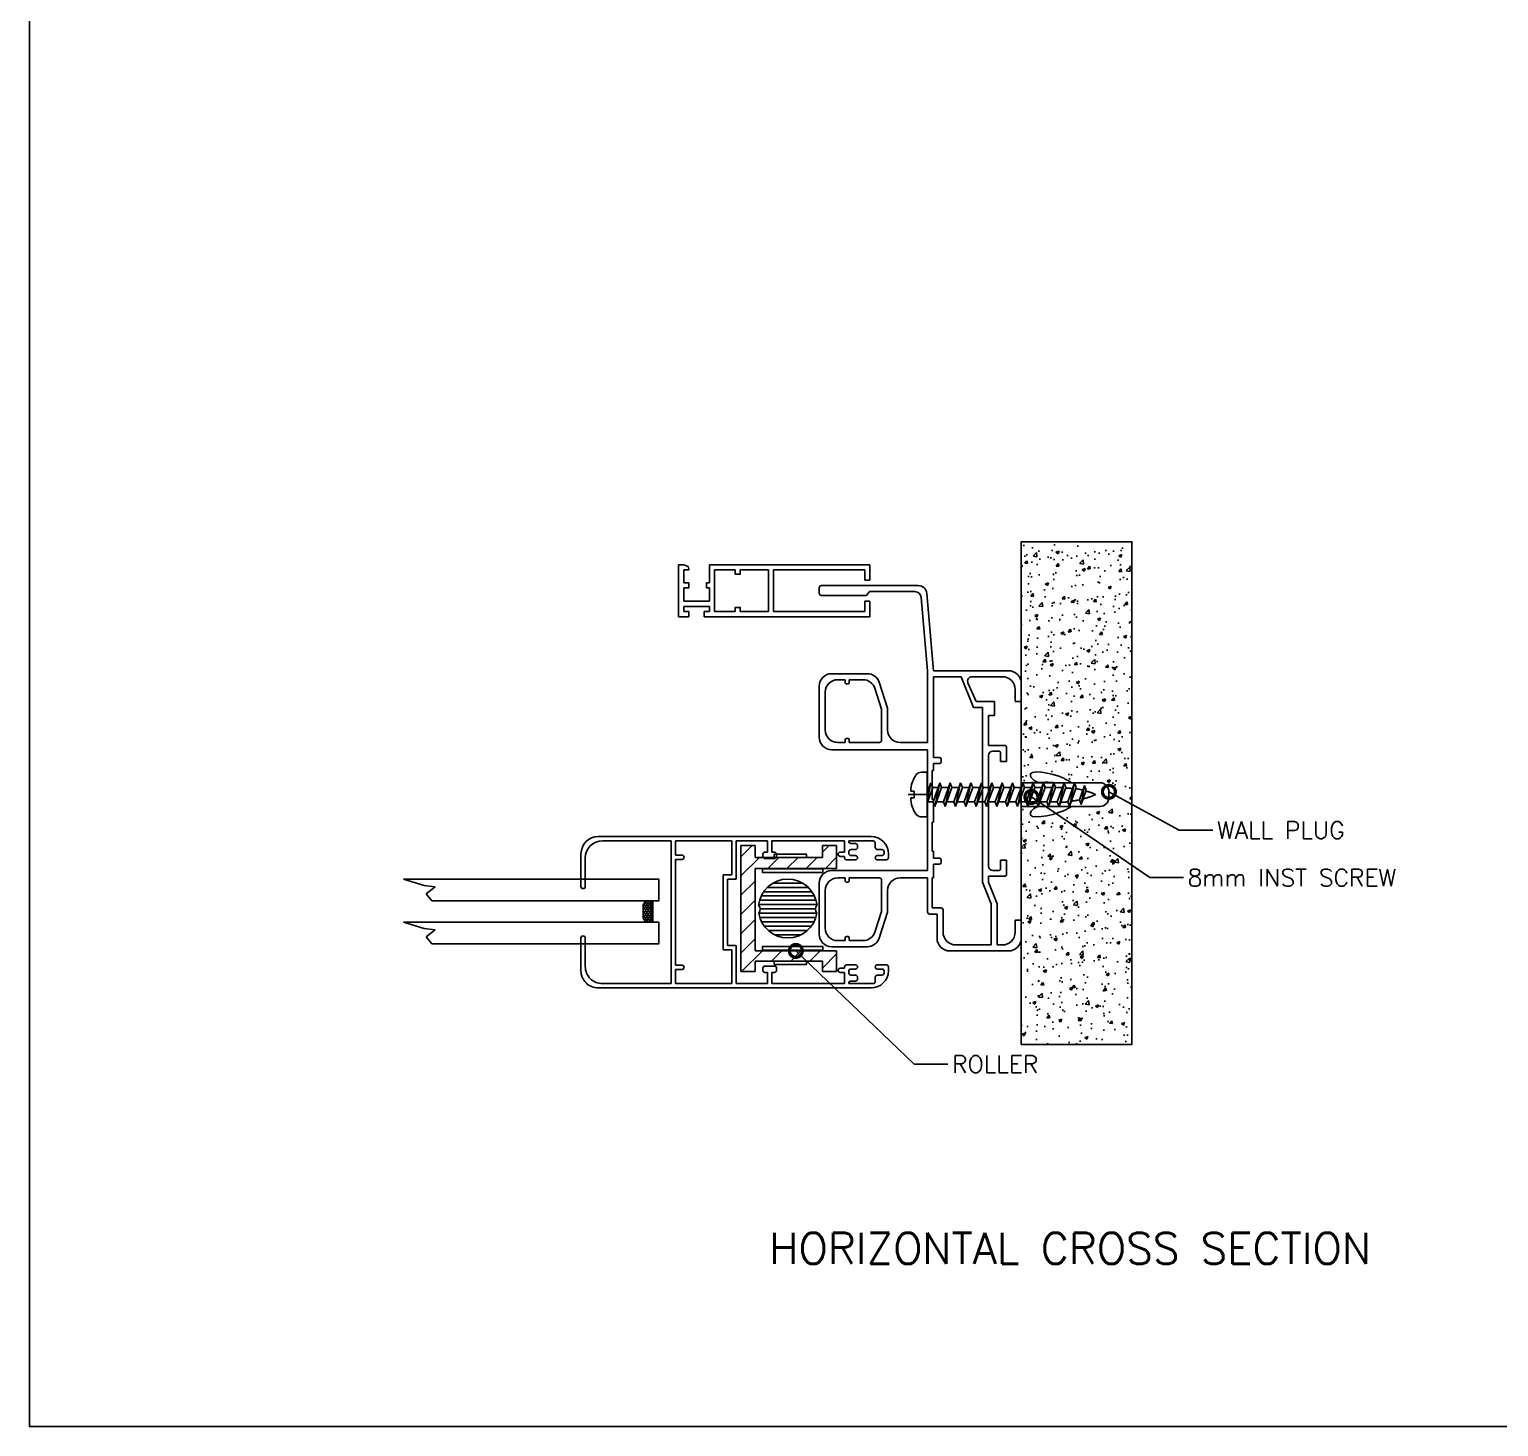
# Model space of a CAD drawing. Header units: millimetres. Extents: x -27371 to -844, y 11365 to 35579.
# Drawn here: x -15128.7 to -14786.9, y 11364.6 to 11689.6 of the extents above; entities that cross this region are included whole.
import ezdxf
from ezdxf import colors
from ezdxf.entities.mleader import LeaderData, LeaderLine
from ezdxf.math import Vec2, Vec3

# ---------------------------------------------------------------- set-up
doc = ezdxf.new("R2010")
doc.units = ezdxf.units.MM
for name, pattern in [('AXIS', [50.8, 31.75, -6.35, 6.35, -6.35]), ('AXIS2', [28.575, 19.05, -3.175, 3.175, -3.175]), ('HIDDEN', [9.525, 6.35, -3.175])]:
    doc.linetypes.add(name, pattern=pattern)
for name, color, linetype in [('A-GRID2', 224, 'AXIS2'), ('GLASS-VISION-PES', 151, 'Continuous'), ('HARDWARES', 54, 'Continuous')]:
    doc.layers.add(name, color=color, linetype=linetype)
doc.layers.add('TEXT', color=7, linetype='Continuous', lineweight=20)
doc.styles.add('Annotative', font='romans.shx')
doc.styles.add('RomanS', font='romans.shx')

# ---------------------------------------------------------------- blocks, each defined once
blk = doc.blocks.new('trialco frame without cover')
at = {"color": 5}
for p, q in [((-77.8, 46.5), (-77.8, 23.96)), ((-77.3, 47), (-76, 47)), ((-75.5, 46.5), (-75.5, 36)), ((-54.4, 47), (-42.5, 47)), ((-53, 45.6), (-44.2, 45.6)), ((3.3, 47), (-8.6, 47)), ((1.9, 45.6), (-6.9, 45.6)), ((-57.3, 35.81), (-57.3, 44.1)), ((-55.9, 41), (-55.9, 42.7)), ((-41.3, 42.7), (-41.3, 41)), ((-39.6, 21.8), (-39.6, 44.1)), ((-11.5, 21.8), (-11.5, 44.1)), ((-9.8, 42.7), (-9.8, 41)), ((4.8, 41), (4.8, 42.7)), ((6.2, 35.81), (6.2, 44.1)), ((-55.9, 41), (-55.4, 41)), ((-55.9, 36.82), (-55.9, 40)), ((-55.4, 40), (-55.9, 40)), ((-54.9, 40.5), (-54.9, 40.5)), ((-42.3, 40.5), (-42.3, 40.5)), ((-41.3, 41), (-41.8, 41)), ((-41.8, 40), (-41.3, 40)), ((-41.3, 40), (-41.3, 33)), ((-9.8, 41), (-9.3, 41)), ((-9.3, 40), (-9.8, 40)), ((-9.8, 40), (-9.8, 33)), ((-8.8, 40.5), (-8.8, 40.5)), ((3.8, 40.5), (3.8, 40.5)), ((4.8, 41), (4.3, 41)), ((4.3, 40), (4.8, 40)), ((4.8, 36.82), (4.8, 40)), ((-75.5, 36), (-76.4, 35.31)), ((-76.4, 35.31), (-76.4, 24.79)), ((-49.3, 31.1), (-55.3, 33.05)), ((-49.08, 32.5), (-53.9, 34.07)), ((-49.3, 31.1), (-44.2, 31.1)), ((-49.08, 32.5), (-41.8, 32.5)), ((-2.02, 32.5), (-9.3, 32.5)), ((-1.8, 31.1), (-6.9, 31.1)), ((-2.02, 32.5), (2.8, 34.07)), ((-1.8, 31.1), (4.2, 33.05)), ((-41.3, 21.8), (-41.3, 28.2)), ((-9.8, 21.8), (-9.8, 28.2)), ((-58, 20.4), (-75.97, 21.97)), ((-57.94, 21.8), (-75.03, 23.3)), ((-57.94, 21.8), (-56.6, 21.8)), ((-57.94, 21.8), (-57.3, 21.8)), ((-56.6, 21.8), (-41.3, 21.8)), ((-39.6, 21.8), (-11.5, 21.8)), ((-34.8, 20.7), (-28, 20.7)), ((-34.8, 20.4), (-34.8, 20.7)), ((-28, 20.4), (-28, 20.7)), ((-16, 20.7), (-22.8, 20.7)), ((-22.8, 20.4), (-22.8, 20.7)), ((-16, 20.4), (-16, 20.7)), ((-9.8, 21.8), (-1.9, 21.8)), ((-9.8, 20.7), (-2.8, 20.7)), ((-9.8, 20.7), (-9.8, 20.4)), ((-2.8, 18.7), (-2.8, 20.7)), ((-1.4, 19.6), (-1.4, 21.3)), ((-58, 3), (-58, 20.4)), ((-56.6, 20.4), (-37.8, 20.4)), ((-56.6, 14), (-56.6, 20.4)), ((-37.8, 20.4), (-37.8, 19.1)), ((-37.3, 18.6), (-36.9, 18.6)), ((-36.4, 20.4), (-34.8, 20.4)), ((-36.4, 19.1), (-36.4, 20.4)), ((-28, 20.4), (-22.8, 20.4)), ((-16, 20.4), (-14.4, 20.4)), ((-14.4, 19.1), (-14.4, 20.4)), ((-13.5, 18.6), (-13.9, 18.6)), ((-13, 20.4), (-9.8, 20.4)), ((-13, 20.4), (-13, 19.1)), ((-2.3, 18.2), (2.8, 18.2)), ((-1.4, 19.6), (4.2, 19.6)), ((-49.4, 11.08), (-56.6, 14)), ((5.8, 7), (5.8, 15.2)), ((7.2, 3), (7.2, 16.6)), ((-56.6, 4.4), (-56.6, 11.48)), ((-50.8, 10.5), (-55.2, 12.4)), ((-50.8, 9), (-50.8, 10.5)), ((-49.4, 9), (-49.4, 11.08)), ((-50.8, 6.2), (-50.8, 9)), ((-49.4, 9), (-8.8, 9)), ((-40.6, 7.6), (-47.6, 7.6)), ((-47.6, 7.6), (-47.6, 6.2)), ((-40.6, 3.9), (-40.6, 7.6)), ((-38.3, 7.6), (-12.5, 7.6)), ((-10.2, 3.9), (-10.2, 7.6)), ((-10.2, 7.6), (-8.8, 7.6)), ((-8.8, 9), (-3.8, 7)), ((-8.8, 7.6), (-3.8, 5.6)), ((-3.8, 7), (5.8, 7)), ((-47.6, 6.2), (-50.8, 6.2)), ((-39.3, 5.3), (-39.3, 6.6)), ((-38.8, 4.8), (-36.9, 4.8)), ((-36.9, 3.4), (-36.9, 4.8)), ((-13.9, 3.4), (-13.9, 4.8)), ((-12, 4.8), (-13.9, 4.8)), ((-11.5, 5.3), (-11.5, 6.6)), ((-3.8, 5.6), (5.8, 5.6)), ((5.8, 4.4), (5.8, 5.6)), ((-55, 0), (-50.8, 0)), ((-53.6, 1.4), (-50.8, 1.4)), ((-50.8, 1.4), (-50.8, 0)), ((-40.1, 3.4), (-36.9, 3.4)), ((-10.7, 3.4), (-13.9, 3.4)), ((0, 1.4), (2.8, 1.4)), ((0, 1.4), (0, 0)), ((0, 0), (4.2, 0))]:
    blk.add_line(p, q, dxfattribs=at)
for centre, radius, start, end in [((-77.3, 46.5), 0.5, 90, 180), ((-76, 46.5), 0.5, 0, 90), ((-54.4, 44.1), 2.9, 90, 180), ((-53, 42.7), 2.9, 90, 180), ((-44.2, 42.7), 2.9, 0, 90), ((-42.5, 44.1), 2.9, 0, 90), ((-8.6, 44.1), 2.9, 90, 180), ((-6.9, 42.7), 2.9, 90, 180), ((1.9, 42.7), 2.9, 0, 90), ((3.3, 44.1), 2.9, 0, 90), ((-55.4, 40.5), 0.5, 0, 90), ((-55.4, 40.5), 0.5, 270, 0), ((-41.8, 40.5), 0.5, 90, 180), ((-41.8, 40.5), 0.5, 180, 270), ((-9.3, 40.5), 0.5, 0, 90), ((-9.3, 40.5), 0.5, 270, 0), ((4.3, 40.5), 0.5, 90, 180), ((4.3, 40.5), 0.5, 180, 270), ((-54.4, 35.81), 2.9, 180, 252), ((-53, 36.82), 2.9, 180, 252), ((1.9, 36.82), 2.9, 288, 0), ((3.3, 35.81), 2.9, 288, 0), ((-44.2, 28.2), 2.9, 0, 90), ((-41.8, 33), 0.5, 270, 360), ((-9.3, 33), 0.5, 180, 270), ((-6.9, 28.2), 2.9, 90, 180), ((-75.8, 23.96), 2, 180, 265), ((-74.9, 24.79), 1.5, 180, 265), ((-1.9, 21.3), 0.5, 0, 90), ((-37.3, 19.1), 0.5, 180, 270), ((-36.9, 19.1), 0.5, 270, 0), ((-13.9, 19.1), 0.5, 180, 270), ((-13.5, 19.1), 0.5, 270, 0), ((-2.3, 18.7), 0.5, 180, 270), ((2.8, 15.2), 3, 0, 90), ((4.2, 16.6), 3, 0, 90), ((-55.6, 11.48), 1, 66.6823, 180), ((-38.3, 6.6), 1, 90, 180), ((-12.5, 6.6), 1, 0, 90), ((-53.6, 4.4), 3, 180, 270), ((-40.1, 3.9), 0.5, 180, 270), ((-38.8, 5.3), 0.5, 180, 270), ((-12, 5.3), 0.5, 270, 0), ((-10.7, 3.9), 0.5, 270, 0), ((2.8, 4.4), 3, 270, 0), ((-55, 3), 3, 180, 270), ((4.2, 3), 3, 270, 0)]:
    blk.add_arc(centre, radius, start, end, dxfattribs=at)
blk = doc.blocks.new('trialco leaf')
at = {"color": 3}
for p, q in [((-26.3, 0), (-25.4, 0)), ((0.9, 0), (0, 0)), ((-27.8, -3.05), (-28.8, -3.05)), ((-27.3, -1.5), (-27.3, -2.55)), ((-26.8, -1), (-26.4, -1)), ((-25.9, -1.5), (-25.9, -2.55)), ((-25.4, -3.05), (-25.4, -3.05)), ((-24.9, -0.5), (-24.9, -2.55)), ((-0.5, -0.5), (-0.5, -2.55)), ((0, -3.05), (0, -3.05)), ((0.5, -1.5), (0.5, -2.55)), ((1.4, -1), (1, -1)), ((1.9, -1.5), (1.9, -2.55)), ((2.4, -3.05), (3.4, -3.05)), ((-30.3, -4), (-30.3, -67.5)), ((-29.3, -3.55), (-29.3, -9.19)), ((3.9, -3.55), (3.9, -9.19)), ((4.9, -4), (4.9, -67.5)), ((-29.3, -10.2), (-29.3, -27.1)), ((-29.3, -10.2), (-26.7, -10.2)), ((-28.7, -8.7), (-28.7, -7.65)), ((-27.8, -7.15), (-28.2, -7.15)), ((-27.3, -8.7), (-27.3, -7.65)), ((-26.8, -9.2), (-26.4, -9.2)), ((-26.7, -10.2), (-26.7, -11.2)), ((-25.9, -8.7), (-25.9, -7.65)), ((-25.7, -10.2), (-25.4, -10.2)), ((-25.7, -10.2), (-25.7, -11.2)), ((-25.4, -7.15), (-25.4, -7.15)), ((-24.9, -9.7), (-24.9, -7.65)), ((-0.5, -9.7), (-0.5, -7.65)), ((0, -7.15), (0, -7.15)), ((0.3, -10.2), (0, -10.2)), ((0.3, -10.2), (0.3, -11.2)), ((0.5, -8.7), (0.5, -7.65)), ((1.4, -9.2), (1, -9.2)), ((3.9, -10.2), (1.3, -10.2)), ((1.3, -10.2), (1.3, -11.2)), ((1.9, -8.7), (1.9, -7.65)), ((2.4, -7.15), (2.8, -7.15)), ((3.3, -8.7), (3.3, -7.65)), ((3.9, -10.2), (3.9, -27.1)), ((-26.2, -11.7), (-26.2, -11.7)), ((0.8, -11.7), (0.8, -11.7)), ((-29.3, -27.1), (-26.7, -27.1)), ((-26.7, -27.1), (-26.7, -26.5)), ((-26.2, -26), (-25.7, -26)), ((-25.2, -26.5), (-25.2, -28.1)), ((-25.2, -28.7), (-25.2, -26.5)), ((-0.2, -26.5), (-0.2, -28.1)), ((-0.2, -28.7), (-0.2, -26.5)), ((0.8, -26), (0.3, -26)), ((1.3, -27.1), (1.3, -26.5)), ((3.9, -27.1), (1.3, -27.1)), ((-29.3, -28.1), (-29.3, -35.4)), ((-29.3, -28.1), (-26.7, -28.1)), ((-26.7, -28.1), (-26.7, -28.7)), ((-26.2, -29.2), (-25.7, -29.2)), ((0.8, -29.2), (0.3, -29.2)), ((3.9, -28.1), (1.3, -28.1)), ((1.3, -28.1), (1.3, -28.7)), ((3.9, -28.1), (3.9, -35.4)), ((-29.3, -35.4), (-20.4, -35.4)), ((-29.3, -36.4), (-29.3, -49.5)), ((-29.3, -36.4), (-21.4, -36.4)), ((-21.4, -38.4), (-21.4, -36.4)), ((-20.4, -37.4), (-20.4, -35.4)), ((-20.4, -37.4), (-5, -37.4)), ((-5, -35.4), (3.9, -35.4)), ((-5, -37.4), (-5, -35.4)), ((-4, -36.4), (3.9, -36.4)), ((-4, -38.4), (-4, -36.4)), ((3.9, -36.4), (3.9, -49.5)), ((-21.4, -38.4), (-4, -38.4)), ((-25.5, -47.5), (-25.5, -47.5)), ((0.1, -47.5), (0.1, -47.5)), ((-29.3, -49.5), (-26, -49.5)), ((-29.3, -50.5), (-29.3, -66.5)), ((-29.3, -50.5), (3.9, -50.5)), ((-26, -49.5), (-26, -48)), ((-25, -49.5), (-25, -48)), ((-25, -49.5), (-0.4, -49.5)), ((-0.4, -49.5), (-0.4, -48)), ((0.6, -49.5), (0.6, -48)), ((0.6, -49.5), (3.9, -49.5)), ((3.9, -50.5), (3.9, -66.5)), ((-26.3, -71.5), (-18.7, -71.5)), ((-25.3, -70.5), (-18.7, -70.5)), ((-18.2, -71), (-18.2, -71)), ((-7.2, -71), (-7.2, -71)), ((-6.7, -70.5), (-0.1, -70.5)), ((-6.7, -71.5), (0.9, -71.5))]:
    blk.add_line(p, q, dxfattribs=at)
for centre, radius, start, end in [((-26.3, -4), 4, 90, 180), ((-25.4, -0.5), 0.5, 0, 90), ((0, -0.5), 0.5, 90, 180), ((0.9, -4), 4, 0, 90), ((-28.8, -3.55), 0.5, 90, 180), ((-27.8, -2.55), 0.5, 270, 0), ((-26.8, -1.5), 0.5, 90, 180), ((-26.4, -1.5), 0.5, 0, 90), ((-25.4, -2.55), 0.5, 180, 270), ((-25.4, -2.55), 0.5, 270, 0), ((0, -2.55), 0.5, 180, 270), ((0, -2.55), 0.5, 270, 0), ((1, -1.5), 0.5, 90, 180), ((1.4, -1.5), 0.5, 0, 90), ((2.4, -2.55), 0.5, 180, 270), ((3.4, -3.55), 0.5, 0, 90), ((-29.2, -8.7), 0.5, 258.463, 0), ((-28.2, -7.65), 0.5, 90, 180), ((-27.8, -7.65), 0.5, 0, 90), ((-26.8, -8.7), 0.5, 180, 270), ((-26.4, -8.7), 0.5, 270, 0), ((-25.4, -7.65), 0.5, 90, 180), ((-25.4, -7.65), 0.5, 0, 90), ((-25.4, -9.7), 0.5, 270, 0), ((0, -7.65), 0.5, 90, 180), ((0, -9.7), 0.5, 180, 270), ((0, -7.65), 0.5, 0, 90), ((1, -8.7), 0.5, 180, 270), ((1.4, -8.7), 0.5, 270, 0), ((2.4, -7.65), 0.5, 90, 180), ((2.8, -7.65), 0.5, 0, 90), ((3.8, -8.7), 0.5, 180, 281.537), ((-26.2, -11.2), 0.5, 180, 270), ((-26.2, -11.2), 0.5, 270, 0), ((0.8, -11.2), 0.5, 180, 270), ((0.8, -11.2), 0.5, 270, 0), ((-26.2, -26.5), 0.5, 90, 180), ((-25.7, -26.5), 0.5, 0, 90), ((0.3, -26.5), 0.5, 90, 180), ((0.8, -26.5), 0.5, 0, 90), ((-26.2, -28.7), 0.5, 180, 270), ((-25.7, -28.7), 0.5, 270, 0), ((0.3, -28.7), 0.5, 180, 270), ((0.8, -28.7), 0.5, 270, 0), ((-25.5, -48), 0.5, 90, 180), ((-25.5, -48), 0.5, 0, 90), ((0.1, -48), 0.5, 90, 180), ((0.1, -48), 0.5, 0, 90), ((-26.3, -67.5), 4, 180, 270), ((-25.3, -66.5), 4, 180, 270), ((-0.1, -66.5), 4, 270, 0), ((0.9, -67.5), 4, 270, 0), ((-18.7, -71), 0.5, 0, 90), ((-18.7, -71), 0.5, 270, 0), ((-6.7, -71), 0.5, 90, 180), ((-6.7, -71), 0.5, 180, 270)]:
    blk.add_arc(centre, radius, start, end, dxfattribs=at)
blk = doc.blocks.new('roller')
for p, q in [((-19.87, 18.98), (-19.87, 22.3)), ((-19.87, 22.3), (9.51, 22.3)), ((9.51, 22.3), (9.51, 18.98)), ((-19.87, 18.98), (-17.43, 18.98)), ((-17.43, 18.98), (-17.43, 3.32)), ((-15.04, 18.98), (4.15, 18.98)), ((-15.04, 18.98), (-15.04, 0)), ((4.15, 18.98), (4.15, 0)), ((6.72, 18.98), (9.51, 18.98)), ((6.72, 18.98), (6.72, 3.32)), ((-19.87, 0), (-19.87, 3.32)), ((-17.43, 3.32), (-19.87, 3.32)), ((-15.04, 0), (-19.87, 0)), ((9.51, 0), (4.15, 0)), ((9.51, 3.32), (6.72, 3.32)), ((9.51, 3.32), (9.51, 0))]:
    blk.add_line(p, q)
for points in [[(-14.91, 17.27), (-14.01, 17.27), (-14.01, 3.22), (-14.91, 3.22)], [(4.02, 17.27), (3.23, 17.27), (3.23, 3.22), (4.02, 3.22)], [(-17.43, 14.52), (-18.18, 14.52), (-18.18, 7.04), (-17.43, 7.04)], [(6.72, 14.52), (7.47, 14.52), (7.47, 7.04), (6.72, 7.04)]]:
    blk.add_lwpolyline(points, close=True)
for centre, radius, start, end in [((-5.18, 11.36), 6.85, 99.192, 260.808), ((-5.36, 19.2), 1.42, 229.7147, 312.8915), ((-5.18, 11.36), 6.85, 276.5858, 83.4142), ((-5.36, 3.53), 1.42, 47.1085, 130.2853)]:
    blk.add_arc(centre, radius, start, end)
blk = doc.blocks.new('TRIALCO NET')
at = {"color": 2}
for p, q in [((-44.5, 3.6), (-44.5, -8.5)), ((-44.5, 3.6), (-43.3, 3.6)), ((-43.3, 3.6), (-42.28, 3.19)), ((-37.3, 3.6), (0, 3.6)), ((-37.3, 3.6), (-37.3, -0.6)), ((0, 3.6), (0, 0)), ((-43.3, 2.4), (-43.3, -0.6)), ((-43.3, 2.4), (-42.1, 2.4)), ((-42.1, 2.59), (-42.1, 2.4)), ((-36.1, 2.4), (-31.29, 2.4)), ((-36.1, 2.4), (-36.1, -7.3)), ((-30.14, 2.4), (-23.6, 2.4)), ((-23.6, 2.4), (-23.6, -7.3)), ((-22.4, 2.4), (-22.4, -7.3)), ((-22.4, 2.4), (-1.2, 2.4)), ((-1.2, 2.4), (-1.2, 0)), ((-1.2, 0), (0, 0)), ((-43.3, -1.75), (-43.3, -4.9)), ((-37.3, -1.75), (-37.3, -4.9)), ((-43.3, -4.9), (-37.3, -4.9)), ((-43.3, -6.1), (-43.3, -7.3)), ((-43.3, -6.1), (-37.3, -6.1)), ((-37.3, -6.1), (-37.3, -7.3)), ((-1.2, -4.9), (-1.2, -7.3)), ((-1.2, -4.9), (0, -4.9)), ((0, -4.9), (0, -8.5)), ((-44.5, -8.5), (-42.1, -8.5)), ((-43.3, -7.3), (-42.1, -7.3)), ((-42.1, -7.3), (-42.1, -8.5)), ((-38.5, -7.3), (-37.3, -7.3)), ((-38.5, -7.3), (-38.5, -8.5)), ((-38.5, -8.5), (0, -8.5)), ((-36.1, -7.3), (-31.29, -7.3)), ((-30.14, -7.3), (-23.6, -7.3)), ((-22.4, -7.3), (-1.2, -7.3))]:
    blk.add_line(p, q, dxfattribs=at)
for points in [[(-31.29, 2.4), (-31.29, 1.4), (-30.14, 1.4), (-30.14, 2.4)], [(-43.3, -0.6), (-42.1, -0.6), (-42.1, -1.75), (-43.3, -1.75)], [(-37.3, -0.6), (-38, -0.6), (-38, -1.75), (-37.3, -1.75)], [(-31.29, -7.3), (-31.29, -6.3), (-30.14, -6.3), (-30.14, -7.3)]]:
    blk.add_lwpolyline(points, dxfattribs=at)
blk.add_arc((-43.19, 2.6), 1.09, 359.3357, 33.1171, dxfattribs=at)
blk = doc.blocks.new('*U35')
at = {"layer": 'A-GRID2', "linetype": 'AXIS'}
blk.add_line((0, -0.62), (0, 4.4), dxfattribs=at)
at = {"layer": 'HARDWARES', "linetype": 'Continuous'}
for p, q in [((-0.76, 2.99), (-0.76, 3.75)), ((0.76, 2.99), (0.76, 3.75)), ((-5.18, 0), (-5.18, 1.32)), ((5.18, 0), (-5.18, 0)), ((0.76, 2.99), (-0.76, 2.99)), ((5.18, 1.32), (5.18, 0))]:
    blk.add_line(p, q, dxfattribs=at)
at = {"layer": 'HARDWARES'}
for p, q in [((5.18, 0), (-5.18, 0)), ((5.18, 0.94), (5.18, 0))]:
    blk.add_line(p, q, dxfattribs=at)
at = {"layer": 'HARDWARES', "linetype": 'HIDDEN'}
for p, q in [((-1.65, -3.4), (-1.65, -5.01)), ((1.65, -0.12), (1.65, -1.4)), ((1.65, -2.2), (1.65, -3.81)), ((-1.65, -5.81), (-1.65, -7.42)), ((1.65, -4.61), (1.65, -6.22)), ((-1.65, -8.22), (-1.65, -9.83)), ((1.65, -7.02), (1.65, -8.63)), ((1.65, -9.43), (1.65, -11.04)), ((-1.65, -10.63), (-1.65, -12.24)), ((-1.65, -13.04), (-1.65, -14.65)), ((1.65, -11.84), (1.65, -13.45)), ((-1.65, -15.45), (-1.65, -17.06)), ((1.65, -14.25), (1.65, -15.86)), ((1.65, -16.66), (1.65, -18.26)), ((-1.65, -17.86), (-1.65, -19.47)), ((-1.65, -20.27), (-1.65, -21.87)), ((1.65, -19.07), (1.65, -20.67)), ((-1.65, -22.68), (-1.65, -24.28)), ((1.65, -21.47), (1.65, -23.08)), ((1.65, -23.88), (1.65, -25.49)), ((-1.65, -25.08), (-1.65, -26.69)), ((1.65, -26.29), (1.65, -27.9)), ((-1.65, -27.49), (-1.65, -29.1)), ((-1.65, -29.9), (-1.65, -31.51)), ((1.65, -28.7), (1.65, -30.31)), ((1.23, -35.46), (-2.08, -36.66)), ((2.28, -35.84), (-2.08, -36.66)), ((-2.08, -36.66), (-1.03, -37.04)), ((-1.03, -37.04), (2.28, -35.84)), ((1.23, -35.46), (2.28, -35.84))]:
    blk.add_line(p, q, dxfattribs=at)
for points in [[(1.97, 0), (-1.65, -1.32), (-2.75, -0.92)], [(-0.23, 0), (-2.75, -0.92), (1.45, 0)], [(-1.65, 0), (-1.65, -0.52)], [(2.75, -1.8), (1.65, -1.4), (-2.75, -3), (2.75, -1.8), (-1.65, -3.4), (-2.75, -3)], [(-1.65, -1.32), (-1.65, -2.6)], [(2.75, -4.21), (1.65, -3.81), (-2.75, -5.41), (2.75, -4.21), (-1.65, -5.81), (-2.75, -5.41)], [(2.75, -6.62), (1.65, -6.22), (-2.75, -7.82), (2.75, -6.62), (-1.65, -8.22), (-2.75, -7.82)], [(2.75, -9.03), (1.65, -8.63), (-2.75, -10.23), (2.75, -9.03), (-1.65, -10.63), (-2.75, -10.23)], [(2.75, -11.44), (1.65, -11.04), (-2.75, -12.64), (2.75, -11.44), (-1.65, -13.04), (-2.75, -12.64)], [(2.75, -13.85), (1.65, -13.45), (-2.75, -15.05), (2.75, -13.85), (-1.65, -15.45), (-2.75, -15.05)], [(2.75, -16.26), (1.65, -15.86), (-2.75, -17.46), (2.75, -16.26), (-1.65, -17.86), (-2.75, -17.46)], [(2.75, -18.67), (1.65, -18.26), (-2.75, -19.87), (2.75, -18.67), (-1.65, -20.27), (-2.75, -19.87)], [(2.75, -21.07), (1.65, -20.67), (-2.75, -22.28), (2.75, -21.07), (-1.65, -22.68), (-2.75, -22.28)], [(2.75, -23.48), (1.65, -23.08), (-2.75, -24.68), (2.75, -23.48), (-1.65, -25.08), (-2.75, -24.68)], [(2.75, -25.89), (1.65, -25.49), (-2.75, -27.09), (2.75, -25.89), (-1.65, -27.49), (-2.75, -27.09)], [(2.75, -28.3), (1.65, -27.9), (-2.75, -29.5), (2.75, -28.3), (-1.65, -29.9), (-2.75, -29.5)], [(2.75, -30.71), (1.65, -30.31), (-2.75, -31.91), (2.75, -30.71), (-1.65, -32.31), (-2.75, -31.91)], [(2.78, -33.13), (1.68, -32.73), (-2.72, -34.33), (2.78, -33.13), (-1.62, -34.73), (-2.72, -34.33)]]:
    blk.add_lwpolyline(points, dxfattribs=at)
at = {"layer": 'HARDWARES', "linetype": 'Continuous'}
for centre, radius, start, end in [((-0.81, -2.74), 6.49, 89.5368, 126.33), ((0.81, -2.74), 6.49, 53.67, 90.4632), ((-3.61, 1.32), 1.57, 131.7376, 180), ((3.61, 1.32), 1.57, 0, 48.2624)]:
    blk.add_arc(centre, radius, start, end, dxfattribs=at)
at = {"layer": 'HARDWARES', "linetype": 'HIDDEN'}
for centre, start, end in [((17.68, -31.43), 182.508, 187.2926), ((-17.59, -31.45), 347.9668, 353.6815), ((-17.49, -31.43), 356.0961, 1.0584), ((17.59, -31.45), 189.5795, 194.5622), ((17.59, -31.45), 196.6931, 203.9435), ((-17.59, -31.45), 336.0565, 345.4243)]:
    blk.add_arc(centre, 19.24, start, end, dxfattribs=at)
blk = doc.blocks.new('_DotSmall')
at = {"color": 0, "linetype": 'ByBlock', "const_width": 0.5}
blk.add_lwpolyline([(-0.0625, 0, 1), (0.0625, 0, 1)], format="xyb", close=True, dxfattribs=at)

msp = doc.modelspace()

# ---------------------------------------------------------------- hatches: boundary and pattern name
at = {"ltscale": 1.3, "true_color": 0x636466}
h = msp.add_hatch(dxfattribs=at)
h.set_pattern_fill('AR-CONC', color=251, scale=0.04)
h.set_pattern_definition([(50, (-8859.963, -4526.978), (7.2873868, -0.6375634), [0.762, -8.382]), (355, (-8859.963, -4526.978), (-1.409737, 7.6422738), [0.6096, -6.7056234]), (100.451445, (-8859.3556, -4527.031), (5.87765, 7.00471), [0.6476004, -7.1236098]), (46.1842, (-8859.963, -4524.946), (10.8431616, -1.681693), [1.143, -12.573]), (96.63556, (-8859.059, -4525.086), (9.4961654, 9.897045), [0.971401, -10.685424]), (351.18415, (-8859.963, -4524.946), (9.496165, 9.897045), [0.914399, -10.058389]), (21, (-8858.947, -4525.454), (6.0645757, -4.090608), [0.762, -8.382]), (326, (-8858.947, -4525.454), (2.472081, 7.3675186), [0.6096, -6.7056]), (71.451445, (-8858.4415, -4525.795), (8.5366568, 3.2769108), [0.6476004, -7.1235975]), (37.5, (-8859.963, -4526.978), (0.12354413, 3.38220155), [0, -6.62432, 0, -6.8072, 0, -6.731]), (7.5, (-8859.963, -4526.978), (2.6727865, 4.007223), [0, -3.88112, 0, -6.47192, 0, -2.5654]), (327.5, (-8862.2286, -4526.978), (5.4236238, -0.22914976), [0, -2.54, 0, -7.9248, 0, -10.5156]), (317.5, (-8863.2446, -4526.978), (5.9251673, 1.0170596), [0, -3.302, 0, -5.26288, 0, -7.4676])])
edge = h.paths.add_edge_path()
edge.add_line((-14872.18, 11570.43), (-14897.92, 11570.43))
edge.add_line((-14897.92, 11570.43), (-14897.92, 11514.36))
edge.add_line((-14897.92, 11514.36), (-14889.81, 11514.36))
edge.add_spline(control_points=[(-14889.81, 11514.36), (-14890.66, 11514.43), (-14892.23, 11514.55), (-14894.46, 11514.25), (-14897.83, 11517.95), (-14889.26, 11516.38), (-14886.77, 11514.71), (-14886.23, 11514.36)], knot_values=[0, 0, 0, 0, 2.578181, 4.762371, 6.483899, 14.213231, 16.313823, 16.313823, 16.313823, 16.313823], degree=3, periodic=0)
edge.add_line((-14886.23, 11514.36), (-14879.63, 11514.36))
edge.add_arc((-14879.63, 11512.25), 2.11, 0, 90, ccw=False)
edge.add_line((-14877.53, 11512.25), (-14877.53, 11510.96))
edge.add_arc((-14879.63, 11510.96), 2.11, -90, 0, ccw=False)
edge.add_line((-14879.63, 11508.86), (-14886.25, 11508.86))
edge.add_spline(control_points=[(-14886.25, 11508.86), (-14886.48, 11508.71), (-14886.71, 11508.56), (-14886.96, 11508.42)], knot_values=[0, 0, 0, 0, 0.903179, 0.903179, 0.903179, 0.903179], degree=3, periodic=0)
edge.add_spline(control_points=[(-14886.96, 11508.42), (-14887.2, 11508.28), (-14887.45, 11508.14), (-14887.73, 11508.01)], knot_values=[0.903179, 0.903179, 0.903179, 0.903179, 1.754586, 1.754586, 1.754586, 1.754586], degree=3, periodic=0)
edge.add_spline(control_points=[(-14887.73, 11508.01), (-14887.84, 11507.95), (-14888.16, 11507.81), (-14888.53, 11507.66), (-14888.78, 11507.57)], knot_values=[1.754586, 1.754586, 1.754586, 1.754586, 2.080886, 2.690345, 2.690345, 2.690345, 2.690345], degree=3, periodic=0)
edge.add_spline(control_points=[(-14888.78, 11507.57), (-14889.1, 11507.45), (-14889.45, 11507.34), (-14889.8, 11507.23)], knot_values=[2.690345, 2.690345, 2.690345, 2.690345, 3.47225, 3.47225, 3.47225, 3.47225], degree=3, periodic=0)
edge.add_spline(control_points=[(-14889.8, 11507.23), (-14890.27, 11507.09), (-14890.76, 11506.96), (-14891.26, 11506.84)], knot_values=[3.47225, 3.47225, 3.47225, 3.47225, 4.497891, 4.497891, 4.497891, 4.497891], degree=3, periodic=0)
edge.add_spline(control_points=[(-14891.26, 11506.84), (-14891.63, 11506.76), (-14892, 11506.69), (-14892.36, 11506.62)], knot_values=[4.497891, 4.497891, 4.497891, 4.497891, 5.270857, 5.270857, 5.270857, 5.270857], degree=3, periodic=0)
edge.add_spline(control_points=[(-14892.36, 11506.62), (-14892.74, 11506.56), (-14893.12, 11506.51), (-14893.47, 11506.47)], knot_values=[5.270857, 5.270857, 5.270857, 5.270857, 6.098451, 6.098451, 6.098451, 6.098451], degree=3, periodic=0)
edge.add_spline(control_points=[(-14893.47, 11506.47), (-14893.69, 11506.45), (-14893.9, 11506.44), (-14894.1, 11506.43)], knot_values=[6.098451, 6.098451, 6.098451, 6.098451, 6.616366, 6.616366, 6.616366, 6.616366], degree=3, periodic=0)
edge.add_spline(control_points=[(-14894.1, 11506.43), (-14894.36, 11506.42), (-14894.6, 11506.43), (-14894.81, 11506.45)], knot_values=[6.616366, 6.616366, 6.616366, 6.616366, 7.290257, 7.290257, 7.290257, 7.290257], degree=3, periodic=0)
edge.add_spline(control_points=[(-14894.81, 11506.45), (-14894.87, 11506.45), (-14894.93, 11506.46), (-14894.99, 11506.47)], knot_values=[7.290257, 7.290257, 7.290257, 7.290257, 7.485633, 7.485633, 7.485633, 7.485633], degree=3, periodic=0)
edge.add_spline(control_points=[(-14894.99, 11506.47), (-14895.05, 11506.48), (-14895.1, 11506.49), (-14895.15, 11506.5)], knot_values=[7.485633, 7.485633, 7.485633, 7.485633, 7.675682, 7.675682, 7.675682, 7.675682], degree=3, periodic=0)
edge.add_spline(control_points=[(-14895.15, 11506.5), (-14895.19, 11506.51), (-14895.23, 11506.52), (-14895.27, 11506.53)], knot_values=[7.675682, 7.675682, 7.675682, 7.675682, 7.821812, 7.821812, 7.821812, 7.821812], degree=3, periodic=0)
edge.add_spline(control_points=[(-14895.27, 11506.53), (-14895.3, 11506.53), (-14895.33, 11506.54), (-14895.36, 11506.55)], knot_values=[7.821812, 7.821812, 7.821812, 7.821812, 7.948726, 7.948726, 7.948726, 7.948726], degree=3, periodic=0)
edge.add_spline(control_points=[(-14895.36, 11506.55), (-14895.38, 11506.56), (-14895.4, 11506.57), (-14895.42, 11506.58)], knot_values=[7.948726, 7.948726, 7.948726, 7.948726, 8.046074, 8.046074, 8.046074, 8.046074], degree=3, periodic=0)
edge.add_spline(control_points=[(-14895.42, 11506.58), (-14895.45, 11506.59), (-14895.48, 11506.6), (-14895.5, 11506.61)], knot_values=[8.046074, 8.046074, 8.046074, 8.046074, 8.173512, 8.173512, 8.173512, 8.173512], degree=3, periodic=0)
edge.add_spline(control_points=[(-14895.5, 11506.61), (-14895.52, 11506.62), (-14895.54, 11506.63), (-14895.56, 11506.64)], knot_values=[8.173512, 8.173512, 8.173512, 8.173512, 8.27046, 8.27046, 8.27046, 8.27046], degree=3, periodic=0)
edge.add_spline(control_points=[(-14895.56, 11506.64), (-14895.59, 11506.66), (-14895.63, 11506.68), (-14895.66, 11506.7)], knot_values=[8.27046, 8.27046, 8.27046, 8.27046, 8.463193, 8.463193, 8.463193, 8.463193], degree=3, periodic=0)
edge.add_spline(control_points=[(-14895.66, 11506.7), (-14895.67, 11506.71), (-14895.68, 11506.72), (-14895.69, 11506.72)], knot_values=[8.463193, 8.463193, 8.463193, 8.463193, 8.526871, 8.526871, 8.526871, 8.526871], degree=3, periodic=0)
edge.add_spline(control_points=[(-14895.72, 11506.75), (-14895.71, 11506.74), (-14895.7, 11506.73), (-14895.69, 11506.72)], knot_values=[8.526871, 8.526871, 8.526871, 8.526871, 8.599824, 8.599824, 8.599824, 8.599824], degree=3, periodic=0)
edge.add_spline(control_points=[(-14895.74, 11506.77), (-14895.73, 11506.77), (-14895.72, 11506.76), (-14895.72, 11506.75)], knot_values=[8.599824, 8.599824, 8.599824, 8.599824, 8.663419, 8.663419, 8.663419, 8.663419], degree=3, periodic=0)
edge.add_spline(control_points=[(-14895.74, 11506.77), (-14895.75, 11506.78), (-14895.75, 11506.79), (-14895.76, 11506.79)], knot_values=[8.663419, 8.663419, 8.663419, 8.663419, 8.712044, 8.712044, 8.712044, 8.712044], degree=3, periodic=0)
edge.add_spline(control_points=[(-14895.76, 11506.79), (-14895.77, 11506.81), (-14895.78, 11506.83), (-14895.79, 11506.84)], knot_values=[8.712044, 8.712044, 8.712044, 8.712044, 8.824247, 8.824247, 8.824247, 8.824247], degree=3, periodic=0)
edge.add_spline(control_points=[(-14895.8, 11506.86), (-14895.8, 11506.86), (-14895.8, 11506.85), (-14895.79, 11506.84)], knot_values=[8.824247, 8.824247, 8.824247, 8.824247, 8.873126, 8.873126, 8.873126, 8.873126], degree=3, periodic=0)
edge.add_spline(control_points=[(-14895.82, 11506.89), (-14895.81, 11506.88), (-14895.81, 11506.87), (-14895.8, 11506.86)], knot_values=[8.873126, 8.873126, 8.873126, 8.873126, 8.936552, 8.936552, 8.936552, 8.936552], degree=3, periodic=0)
edge.add_spline(control_points=[(-14895.83, 11506.92), (-14895.83, 11506.91), (-14895.82, 11506.9), (-14895.82, 11506.89)], knot_values=[8.936552, 8.936552, 8.936552, 8.936552, 8.9853, 8.9853, 8.9853, 8.9853], degree=3, periodic=0)
edge.add_spline(control_points=[(-14895.84, 11506.95), (-14895.84, 11506.94), (-14895.83, 11506.93), (-14895.83, 11506.92)], knot_values=[8.9853, 8.9853, 8.9853, 8.9853, 9.048857, 9.048857, 9.048857, 9.048857], degree=3, periodic=0)
edge.add_spline(control_points=[(-14895.85, 11506.97), (-14895.84, 11506.96), (-14895.84, 11506.95), (-14895.84, 11506.95)], knot_values=[9.048857, 9.048857, 9.048857, 9.048857, 9.097506, 9.097506, 9.097506, 9.097506], degree=3, periodic=0)
edge.add_spline(control_points=[(-14895.86, 11507.03), (-14895.86, 11507.01), (-14895.85, 11506.99), (-14895.85, 11506.97)], knot_values=[9.097506, 9.097506, 9.097506, 9.097506, 9.209738, 9.209738, 9.209738, 9.209738], degree=3, periodic=0)
edge.add_spline(control_points=[(-14895.86, 11507.06), (-14895.86, 11507.05), (-14895.86, 11507.04), (-14895.86, 11507.03)], knot_values=[9.209738, 9.209738, 9.209738, 9.209738, 9.258613, 9.258613, 9.258613, 9.258613], degree=3, periodic=0)
edge.add_spline(control_points=[(-14895.86, 11507.06), (-14895.86, 11507.07), (-14895.86, 11507.08), (-14895.86, 11507.09)], knot_values=[9.258613, 9.258613, 9.258613, 9.258613, 9.322001, 9.322001, 9.322001, 9.322001], degree=3, periodic=0)
edge.add_spline(control_points=[(-14895.86, 11507.09), (-14895.86, 11507.1), (-14895.86, 11507.12), (-14895.86, 11507.13)], knot_values=[9.322001, 9.322001, 9.322001, 9.322001, 9.395288, 9.395288, 9.395288, 9.395288], degree=3, periodic=0)
edge.add_spline(control_points=[(-14895.86, 11507.13), (-14895.86, 11507.15), (-14895.86, 11507.16), (-14895.85, 11507.17)], knot_values=[9.395288, 9.395288, 9.395288, 9.395288, 9.458574, 9.458574, 9.458574, 9.458574], degree=3, periodic=0)
edge.add_spline(control_points=[(-14895.85, 11507.17), (-14895.85, 11507.18), (-14895.85, 11507.2), (-14895.85, 11507.21)], knot_values=[9.458574, 9.458574, 9.458574, 9.458574, 9.528829, 9.528829, 9.528829, 9.528829], degree=3, periodic=0)
edge.add_spline(control_points=[(-14895.85, 11507.21), (-14895.84, 11507.23), (-14895.84, 11507.25), (-14895.83, 11507.27)], knot_values=[9.528829, 9.528829, 9.528829, 9.528829, 9.619609, 9.619609, 9.619609, 9.619609], degree=3, periodic=0)
edge.add_spline(control_points=[(-14895.83, 11507.27), (-14895.83, 11507.29), (-14895.82, 11507.31), (-14895.81, 11507.33)], knot_values=[9.619609, 9.619609, 9.619609, 9.619609, 9.715162, 9.715162, 9.715162, 9.715162], degree=3, periodic=0)
edge.add_spline(control_points=[(-14895.81, 11507.33), (-14895.8, 11507.36), (-14895.8, 11507.38), (-14895.79, 11507.4), (-14895.79, 11507.4)], knot_values=[9.715162, 9.715162, 9.715162, 9.715162, 9.810218, 9.81228, 9.81228, 9.81228, 9.81228], degree=3, periodic=0)
edge.add_spline(control_points=[(-14895.79, 11507.4), (-14895.77, 11507.43), (-14895.76, 11507.46), (-14895.74, 11507.49)], knot_values=[9.81228, 9.81228, 9.81228, 9.81228, 9.938866, 9.938866, 9.938866, 9.938866], degree=3, periodic=0)
edge.add_spline(control_points=[(-14895.74, 11507.49), (-14895.73, 11507.52), (-14895.72, 11507.54), (-14895.7, 11507.57)], knot_values=[9.938866, 9.938866, 9.938866, 9.938866, 10.036782, 10.036782, 10.036782, 10.036782], degree=3, periodic=0)
edge.add_spline(control_points=[(-14895.7, 11507.57), (-14895.68, 11507.6), (-14895.66, 11507.63), (-14895.64, 11507.66)], knot_values=[10.036782, 10.036782, 10.036782, 10.036782, 10.164079, 10.164079, 10.164079, 10.164079], degree=3, periodic=0)
edge.add_spline(control_points=[(-14895.64, 11507.66), (-14895.6, 11507.72), (-14895.56, 11507.77), (-14895.52, 11507.83)], knot_values=[10.164079, 10.164079, 10.164079, 10.164079, 10.373603, 10.373603, 10.373603, 10.373603], degree=3, periodic=0)
edge.add_spline(control_points=[(-14895.52, 11507.83), (-14895.48, 11507.88), (-14895.43, 11507.93), (-14895.39, 11507.98)], knot_values=[10.373603, 10.373603, 10.373603, 10.373603, 10.570246, 10.570246, 10.570246, 10.570246], degree=3, periodic=0)
edge.add_spline(control_points=[(-14895.39, 11507.98), (-14895.33, 11508.05), (-14895.26, 11508.11), (-14895.2, 11508.17)], knot_values=[10.570246, 10.570246, 10.570246, 10.570246, 10.823806, 10.823806, 10.823806, 10.823806], degree=3, periodic=0)
edge.add_spline(control_points=[(-14895.2, 11508.17), (-14895.14, 11508.22), (-14895.09, 11508.27), (-14895.03, 11508.31)], knot_values=[10.823806, 10.823806, 10.823806, 10.823806, 11.018592, 11.018592, 11.018592, 11.018592], degree=3, periodic=0)
edge.add_spline(control_points=[(-14895.03, 11508.31), (-14894.98, 11508.36), (-14894.92, 11508.4), (-14894.87, 11508.44)], knot_values=[11.018592, 11.018592, 11.018592, 11.018592, 11.209583, 11.209583, 11.209583, 11.209583], degree=3, periodic=0)
edge.add_spline(control_points=[(-14894.87, 11508.44), (-14894.81, 11508.48), (-14894.75, 11508.52), (-14894.69, 11508.55)], knot_values=[11.209583, 11.209583, 11.209583, 11.209583, 11.404446, 11.404446, 11.404446, 11.404446], degree=3, periodic=0)
edge.add_spline(control_points=[(-14894.69, 11508.55), (-14894.65, 11508.58), (-14894.61, 11508.6), (-14894.57, 11508.62)], knot_values=[11.404446, 11.404446, 11.404446, 11.404446, 11.529923, 11.529923, 11.529923, 11.529923], degree=3, periodic=0)
edge.add_spline(control_points=[(-14894.57, 11508.62), (-14894.57, 11508.62), (-14894.47, 11508.67), (-14894.37, 11508.71), (-14894.26, 11508.74)], knot_values=[11.529923, 11.529923, 11.529923, 11.529923, 11.531746, 11.851557, 11.851557, 11.851557, 11.851557], degree=3, periodic=0)
edge.add_spline(control_points=[(-14894.26, 11508.74), (-14894.22, 11508.75), (-14894.18, 11508.77), (-14894.14, 11508.78)], knot_values=[11.851557, 11.851557, 11.851557, 11.851557, 11.977013, 11.977013, 11.977013, 11.977013], degree=3, periodic=0)
edge.add_spline(control_points=[(-14894.14, 11508.78), (-14894.08, 11508.79), (-14894.02, 11508.81), (-14893.95, 11508.82)], knot_values=[11.977013, 11.977013, 11.977013, 11.977013, 12.17095, 12.17095, 12.17095, 12.17095], degree=3, periodic=0)
edge.add_spline(control_points=[(-14893.95, 11508.82), (-14893.89, 11508.83), (-14893.83, 11508.84), (-14893.76, 11508.85)], knot_values=[12.17095, 12.17095, 12.17095, 12.17095, 12.362048, 12.362048, 12.362048, 12.362048], degree=3, periodic=0)
edge.add_spline(control_points=[(-14893.76, 11508.85), (-14893.73, 11508.85), (-14893.69, 11508.85), (-14893.65, 11508.86)], knot_values=[12.362048, 12.362048, 12.362048, 12.362048, 12.472583, 12.472583, 12.472583, 12.472583], degree=3, periodic=0)
edge.add_line((-14893.65, 11508.86), (-14897.92, 11508.86))
edge.add_line((-14897.92, 11508.86), (-14897.92, 11453.48))
edge.add_line((-14897.92, 11453.48), (-14872.18, 11453.48))
edge.add_line((-14872.18, 11453.48), (-14872.18, 11570.43))
at = {"ltscale": 1.3}
h = msp.add_hatch(dxfattribs=at)
h.set_pattern_fill('ANSI31', color=1)
h.set_pattern_definition([(45, (-8859.963, -4526.978), (-2.24506403, 2.24506403), [])])
h.paths.add_polyline_path([(-14963.17, 11470.42), (-14959.85, 11470.42), (-14959.85, 11472.85), (-14944.19, 11472.85), (-14944.19, 11470.42), (-14940.87, 11470.42), (-14940.87, 11475.25), (-14959.85, 11475.25), (-14959.85, 11494.44), (-14940.87, 11494.44), (-14940.87, 11499.8), (-14944.19, 11499.8), (-14944.19, 11497.01), (-14959.85, 11497.01), (-14959.85, 11499.8), (-14963.17, 11499.8)])
h = msp.add_hatch(dxfattribs=at)
h.set_pattern_fill('_USER', color=256, pattern_type=0)
h.set_pattern_definition([(0, (-8859.9629, -4526.9781), (0, 1), [])])
h.paths.add_polyline_path([(-14958.99, 11484.01, 0.851187), (-14945.48, 11484.01, -0.379749), (-14945.43, 11485.89, 0.89119), (-14959.04, 11485.89, -0.379749)])
h = msp.add_hatch(dxfattribs=at)
h.set_pattern_fill('HONEY', color=1, scale=0.1, angle=90)
h.set_pattern_definition([(90, (980.43751, 17363.8326), (-0.2749630645, 0.47625), [0.3175, -0.635]), (210, (980.43751, 17363.8326), (-0.2749630663, -0.476249999), [0.3175, -0.635]), (150, (980.43751, 17363.8326), (-0.549926131, 1e-09), [-0.635, 0.3175])])
h.paths.add_polyline_path([(-14984.04, 11486.91), (-14985.28, 11486.91), (-14985.87, 11486), (-14985.87, 11482.83), (-14985.28, 11481.91), (-14984.04, 11481.91)])
h = msp.add_hatch(color=1, dxfattribs=at)
h.dxf.hatch_style = 1
h.paths.add_polyline_path([(-14983.8, 11481.91), (-14983.61, 11481.91), (-14983.61, 11486.91), (-14983.8, 11486.91)])

# ---------------------------------------------------------------- linework, layer by layer
for p, q in [((-14897.92, 11570.43), (-14897.92, 11453.48)), ((-14985.28, 11486.91), (-14985.87, 11486)), ((-14985.87, 11482.83), (-14985.87, 11486)), ((-14985.28, 11486.91), (-14984.04, 11486.91)), ((-14984.04, 11481.91), (-14984.04, 11486.91)), ((-14985.28, 11481.91), (-14985.87, 11482.83)), ((-14984.04, 11481.91), (-14985.28, 11481.91))]:
    msp.add_line(p, q, dxfattribs=at)
for points in [[(-15128.66, 12014.6), (-14043.46, 12014.6), (-14043.46, 11364.6), (-15128.66, 11364.6)], [(-14897.92, 11570.43), (-14872.18, 11570.43), (-14872.18, 11453.48), (-14897.92, 11453.48)], [(-14984.04, 11481.91), (-14984.04, 11486.91), (-14983.8, 11486.91), (-14983.8, 11481.91)], [(-14983.8, 11481.91), (-14983.8, 11486.91), (-14983.61, 11486.91), (-14983.61, 11481.91)]]:
    msp.add_lwpolyline(points, close=True, dxfattribs=at)
msp.add_lwpolyline([(-14897.92, 11514.36), (-14879.63, 11514.36, -0.414214), (-14877.53, 11512.25), (-14877.53, 11510.96, -0.414214), (-14879.63, 11508.86), (-14897.92, 11508.86)], format="xyb", close=True, dxfattribs=at)
for points in [[(-14886.23, 11514.36), (-14888.05, 11515.41), (-14895.77, 11515.9), (-14894.56, 11514.67), (-14892.38, 11514.46), (-14889.81, 11514.36)], [(-14886.25, 11508.86), (-14888.07, 11507.85), (-14895.79, 11507.4), (-14894.57, 11508.62), (-14892.4, 11508.82), (-14889.85, 11508.86)]]:
    msp.add_spline(points, degree=3, dxfattribs=at)
at = {"layer": 'GLASS-VISION-PES'}
for p, q in [((-15036.83, 11490.45), (-15041.61, 11491.93)), ((-15041.61, 11491.93), (-15035.06, 11491.91)), ((-15034.29, 11490.13), (-15036.83, 11490.45)), ((-15036.33, 11488.52), (-15034.29, 11490.13)), ((-15035.06, 11486.91), (-15036.33, 11488.52)), ((-15036.83, 11480.45), (-15041.61, 11481.93)), ((-15041.61, 11481.93), (-15035.06, 11481.91)), ((-15034.29, 11480.13), (-15036.83, 11480.45)), ((-15036.33, 11478.52), (-15034.29, 11480.13)), ((-15035.06, 11476.91), (-15036.33, 11478.52))]:
    msp.add_line(p, q, dxfattribs=at)
for points in [[(-15035.06, 11486.91), (-14982.22, 11486.91), (-14982.22, 11491.91), (-15035.06, 11491.91)], [(-15035.06, 11476.91), (-14982.22, 11476.91), (-14982.22, 11481.91), (-15035.06, 11481.91)]]:
    msp.add_lwpolyline(points, dxfattribs=at)

# ---------------------------------------------------------------- block references
at = {"color": 2}
msp.add_blockref('TRIALCO NET', (-14933.15, 11561.46), dxfattribs=at)
at = {"xscale": -1, "rotation": 90}
msp.add_blockref('trialco frame without cover', (-14897.92, 11482.43), dxfattribs=at)
for name, p, rotation in [('trialco leaf', (-14928.84, 11471.53), 270), ('roller', (-14940.87, 11490.29), 90.00000000000001)]:
    msp.add_blockref(name, p, dxfattribs=dict(rotation=rotation))
at = {"layer": 'HARDWARES', "xscale": -1, "rotation": 90}
msp.add_blockref('*U35', (-14919.85, 11511.61), dxfattribs=at)

# ---------------------------------------------------------------- texts
at = {"ltscale": 1.3, "insert": (-14956.56, 11409.67), "char_height": 7.2281, "width": 157.5799, "attachment_point": 1, "style": 'Annotative'}
msp.add_mtext('HORIZONTAL CROSS SECTION', dxfattribs=at)

# ---------------------------------------------------------------- next in the draw order: leaders
at = {"layer": 'TEXT'}
ml = msp.add_multileader_mtext('Standard', dxfattribs=at)
ml.set_content('\\A1;WALL PLUG', color=256, style='RomanS')
ml.set_leader_properties(color=8)
ml.set_arrow_properties(name='DOTSMALL')
ml.build(insert=Vec2(0, 0))
ml.multileader.update_dxf_attribs({"dogleg_length": 20, "arrow_head_size": 6, "scale": 2})
ctx = ml.context
ctx.base_point, ctx.scale, ctx.arrow_head_size, ctx.landing_gap_size, ctx.plane_origin = Vec3(-14853.36, 11503.32), 2, 6, 1, Vec3(-16184.99, 11028.4)
notes = []
notes.append((ctx, [(0, (1, 1, 0), (-14861.16, 11503.32), (1, 0), 7.79, [(0, [(-14877.53, 11512.25)], 0, [])])]))
ctx.mtext.insert, ctx.mtext.defined_height, ctx.mtext.line_spacing_factor, ctx.mtext.flow_direction = Vec3(-14852.36, 11505.32), 4.93, 1.2, 5
ctx.mtext.has_bg_fill, ctx.mtext.bg_color, ctx.mtext.bg_scale_factor, ctx.mtext.bg_transparency, ctx.mtext.use_window_bg_color = 1, -1027028792, 1.5, 0, 1
for ctx, leaders in notes:
    for number, flags, end, landing, length, lines in leaders:
        leader = LeaderData()
        leader.index, (leader.has_last_leader_line, leader.has_dogleg_vector, leader.attachment_direction) = number, flags
        leader.last_leader_point, leader.dogleg_vector, leader.dogleg_length = Vec3(end), Vec3(landing), length
        for number, points, colour, breaks in lines:
            line = LeaderLine()
            line.index, line.vertices, line.color, line.breaks = number, Vec3.list(points), colors.encode_raw_color(colour), breaks
            leader.lines.append(line)
        ctx.leaders.append(leader)

# ---------------------------------------------------------------- next in the draw order: leaders
ml = msp.add_multileader_mtext('Standard', dxfattribs=at)
ml.set_content('\\A1;8mm INST SCREW', color=256, style='RomanS')
ml.set_leader_properties(color=8)
ml.set_arrow_properties(name='DOTSMALL')
ml.build(insert=Vec2(0, 0))
ml.multileader.update_dxf_attribs({"dogleg_length": 20, "arrow_head_size": 6, "scale": 2})
ctx = ml.context
ctx.base_point, ctx.scale, ctx.arrow_head_size, ctx.landing_gap_size, ctx.plane_origin = Vec3(-14860.22, 11492.29), 2, 6, 1, Vec3(-16203.03, 11027.21)
notes = []
notes.append((ctx, [(0, (1, 1, 0), (-14868.01, 11492.29), (1, 0), 7.79, [(0, [(-14895.57, 11511.06)], 0, [])])]))
ctx.mtext.insert, ctx.mtext.defined_height, ctx.mtext.line_spacing_factor, ctx.mtext.flow_direction = Vec3(-14859.22, 11494.29), 4.93, 1.2, 5
ctx.mtext.has_bg_fill, ctx.mtext.bg_color, ctx.mtext.bg_scale_factor, ctx.mtext.bg_transparency, ctx.mtext.use_window_bg_color = 1, -1027028792, 1.5, 0, 1
for ctx, leaders in notes:
    for number, flags, end, landing, length, lines in leaders:
        leader = LeaderData()
        leader.index, (leader.has_last_leader_line, leader.has_dogleg_vector, leader.attachment_direction) = number, flags
        leader.last_leader_point, leader.dogleg_vector, leader.dogleg_length = Vec3(end), Vec3(landing), length
        for number, points, colour, breaks in lines:
            line = LeaderLine()
            line.index, line.vertices, line.color, line.breaks = number, Vec3.list(points), colors.encode_raw_color(colour), breaks
            leader.lines.append(line)
        ctx.leaders.append(leader)

# ---------------------------------------------------------------- next in the draw order: leaders
ml = msp.add_multileader_mtext('Standard', dxfattribs=at)
ml.set_content('\\A1;ROLLER', color=256, style='RomanS')
ml.set_leader_properties(color=8)
ml.set_arrow_properties(name='DOTSMALL')
ml.build(insert=Vec2(0, 0))
ml.multileader.update_dxf_attribs({"dogleg_length": 20, "arrow_head_size": 6, "scale": 2})
ctx = ml.context
ctx.base_point, ctx.scale, ctx.arrow_head_size, ctx.landing_gap_size, ctx.plane_origin = Vec3(-14915.01, 11448.89), 2, 6, 1, Vec3(-16257.82, 10991.4)
notes = []
notes.append((ctx, [(0, (1, 1, 0), (-14922.8, 11448.89), (1, 0), 7.79, [(0, [(-14950.36, 11475.25)], 0, [])])]))
ctx.mtext.insert, ctx.mtext.defined_height, ctx.mtext.line_spacing_factor, ctx.mtext.flow_direction = Vec3(-14914.01, 11450.89), 4.93, 1.2, 5
ctx.mtext.has_bg_fill, ctx.mtext.bg_color, ctx.mtext.bg_scale_factor, ctx.mtext.bg_transparency, ctx.mtext.use_window_bg_color = 1, -1027028792, 1.5, 0, 1
for ctx, leaders in notes:
    for number, flags, end, landing, length, lines in leaders:
        leader = LeaderData()
        leader.index, (leader.has_last_leader_line, leader.has_dogleg_vector, leader.attachment_direction) = number, flags
        leader.last_leader_point, leader.dogleg_vector, leader.dogleg_length = Vec3(end), Vec3(landing), length
        for number, points, colour, breaks in lines:
            line = LeaderLine()
            line.index, line.vertices, line.color, line.breaks = number, Vec3.list(points), colors.encode_raw_color(colour), breaks
            leader.lines.append(line)
        ctx.leaders.append(leader)

doc.saveas('drawing.dxf')
